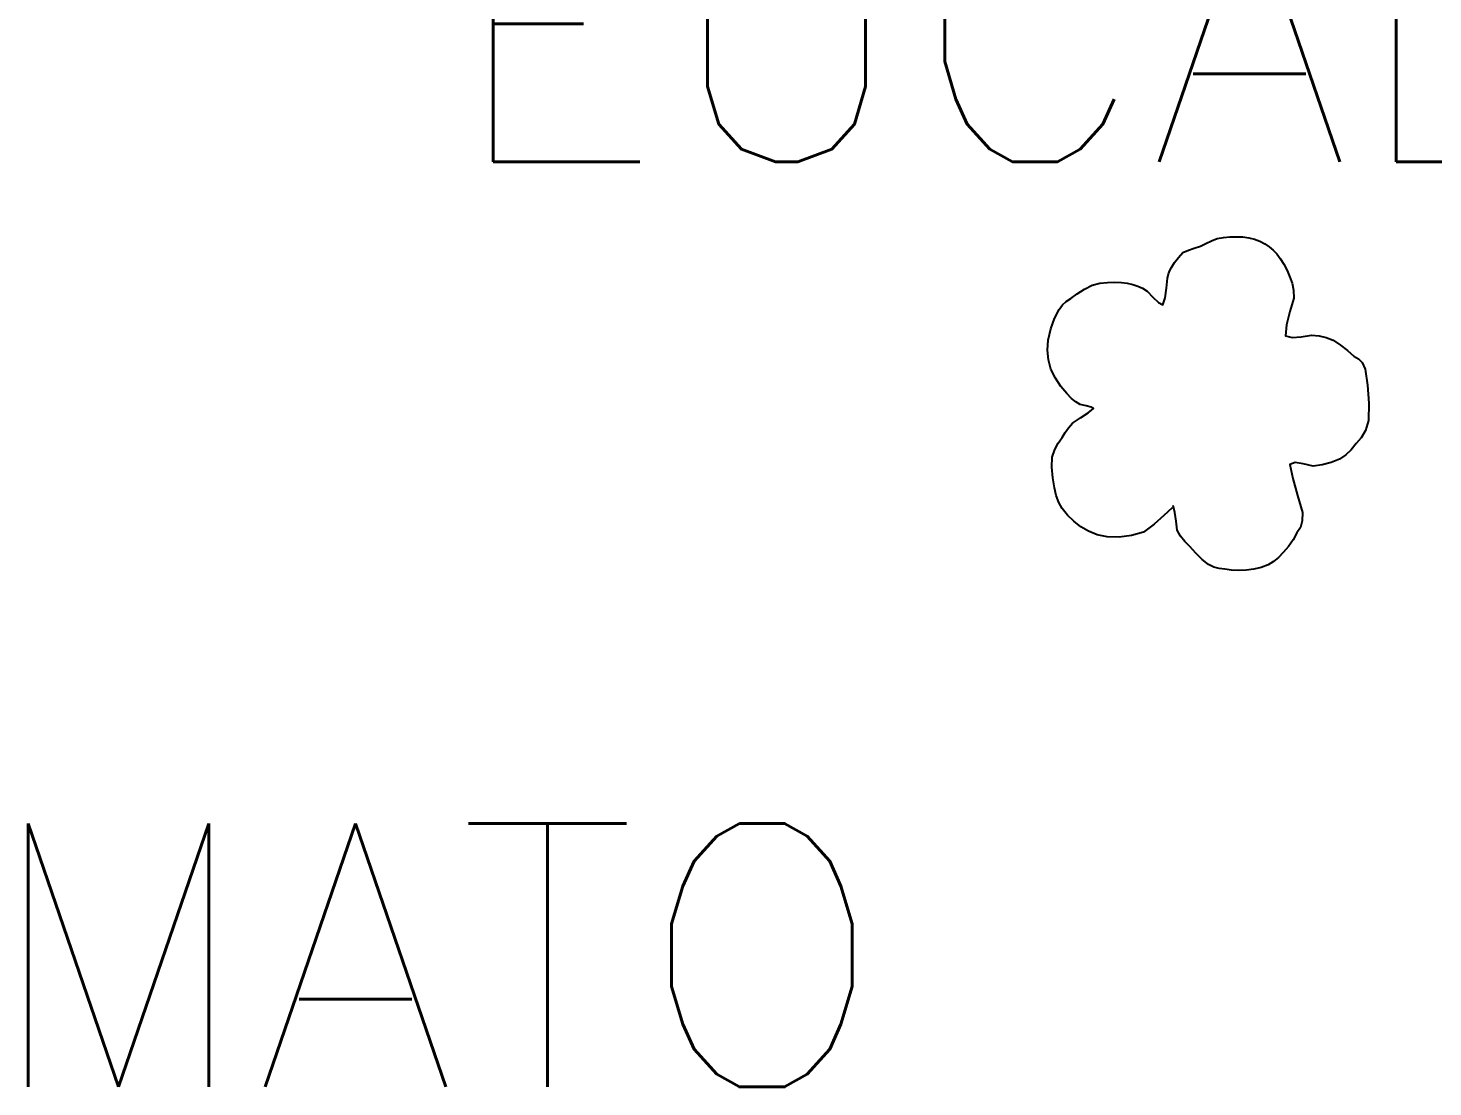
# Model space of a CAD drawing. Header units: inches. Extents: x 733278 to 737733, y 7817354 to 7820504.
# Drawn here: x 735332.2 to 735436.2, y 7818626.8 to 7818705.2 of the extents above; entities that cross this region are included whole.
import ezdxf
from ezdxf.enums import TextEntityAlignment as Align

# ---------------------------------------------------------------- set-up
doc = ezdxf.new("R2010")
doc.units = ezdxf.units.IN
doc.header["$MEASUREMENT"] = 0
doc.linetypes.add('CONTINUO', pattern=[0])
doc.layers.add('MATO', color=3, linetype='Continuous')
doc.layers.add('TEXTO', color=7, linetype='Continuous', lineweight=0)
doc.styles.add('SIMPLEX', font='', dxfattribs={"height": 0.2})
doc.styles.get('SIMPLEX').set_extended_font_data('simplex.shx')

msp = doc.modelspace()

# ---------------------------------------------------------------- linework, layer by layer
at = {"layer": 'MATO', "color": 94, "linetype": 'CONTINUO'}
msp.add_polyline3d([(735416.92, 7818669.71, 0), (735416.29, 7818669.15, 0), (735415.58, 7818668.51, 0), (735414.8, 7818667.91, 0), (735413.9, 7818667.66, 0), (735412.98, 7818667.55, 0), (735412.09, 7818667.58, 0), (735411.37, 7818667.73, 0), (735410.73, 7818667.98, 0), (735410.15, 7818668.32, 0), (735409.62, 7818668.72, 0), (735409.16, 7818669.17, 0), (735408.77, 7818669.66, 0), (735408.51, 7818670.12, 0), (735408.33, 7818670.63, 0), (735408.2, 7818671.2, 0), (735408.07, 7818671.95, 0), (735408.01, 7818672.73, 0), (735408.03, 7818673.48, 0), (735408.22, 7818674.03, 0), (735408.47, 7818674.5, 0), (735408.76, 7818674.92, 0), (735408.98, 7818675.3, 0), (735409.23, 7818675.65, 0), (735409.53, 7818675.99, 0), (735410.13, 7818676.38, 0), (735410.69, 7818676.75, 0), (735411.09, 7818677.06, 0), (735410.91, 7818677.18, 0), (735410.55, 7818677.27, 0), (735410.09, 7818677.37, 0), (735409.77, 7818677.56, 0), (735409.45, 7818677.82, 0), (735409.11, 7818678.17, 0), (735408.68, 7818678.69, 0), (735408.28, 7818679.31, 0), (735407.94, 7818679.98, 0), (735407.76, 7818680.67, 0), (735407.69, 7818681.4, 0), (735407.72, 7818682.14, 0), (735407.93, 7818682.96, 0), (735408.21, 7818683.73, 0), (735408.54, 7818684.4, 0), (735408.79, 7818684.75, 0), (735409.07, 7818685, 0), (735409.41, 7818685.21, 0), (735409.89, 7818685.56, 0), (735410.43, 7818685.9, 0), (735410.99, 7818686.19, 0), (735411.56, 7818686.34, 0), (735412.13, 7818686.41, 0), (735412.67, 7818686.43, 0), (735413.15, 7818686.41, 0), (735413.59, 7818686.35, 0), (735414, 7818686.25, 0), (735414.37, 7818686.13, 0), (735414.72, 7818685.97, 0), (735415.06, 7818685.76, 0), (735415.49, 7818685.31, 0), (735415.89, 7818684.92, 0), (735416.23, 7818684.74, 0), (735416.4, 7818685.27, 0), (735416.5, 7818685.98, 0), (735416.56, 7818686.72, 0), (735416.64, 7818687.04, 0), (735416.73, 7818687.28, 0), (735416.86, 7818687.51, 0), (735417.09, 7818687.89, 0), (735417.37, 7818688.26, 0), (735417.71, 7818688.61, 0), (735418.12, 7818688.8, 0), (735418.55, 7818688.95, 0), (735419, 7818689.09, 0), (735419.41, 7818689.29, 0), (735419.83, 7818689.49, 0), (735420.25, 7818689.66, 0), (735420.72, 7818689.74, 0), (735421.19, 7818689.79, 0), (735421.67, 7818689.79, 0), (735422.13, 7818689.77, 0), (735422.58, 7818689.71, 0), (735423.01, 7818689.61, 0), (735423.4, 7818689.46, 0), (735423.76, 7818689.27, 0), (735424.1, 7818689.04, 0), (735424.39, 7818688.8, 0), (735424.66, 7818688.51, 0), (735424.91, 7818688.18, 0), (735425.18, 7818687.75, 0), (735425.42, 7818687.29, 0), (735425.63, 7818686.79, 0), (735425.79, 7818686.34, 0), (735425.89, 7818685.83, 0), (735425.91, 7818685.23, 0), (735425.63, 7818684.25, 0), (735425.38, 7818683.27, 0), (735425.29, 7818682.46, 0), (735425.79, 7818682.33, 0), (735426.47, 7818682.38, 0), (735427.23, 7818682.51, 0), (735427.79, 7818682.45, 0), (735428.32, 7818682.33, 0), (735428.83, 7818682.13, 0), (735429.38, 7818681.77, 0), (735429.89, 7818681.36, 0), (735430.35, 7818680.94, 0), (735430.7, 7818680.75, 0), (735430.98, 7818680.47, 0), (735431.2, 7818679.99, 0), (735431.37, 7818678.79, 0), (735431.47, 7818677.46, 0), (735431.45, 7818676.18, 0), (735431.23, 7818675.45, 0), (735430.91, 7818674.9, 0), (735430.52, 7818674.47, 0), (735430.17, 7818674.02, 0), (735429.76, 7818673.64, 0), (735429.29, 7818673.33, 0), (735428.67, 7818673.08, 0), (735428.01, 7818672.9, 0), (735427.34, 7818672.79, 0), (735426.62, 7818672.98, 0), (735426.02, 7818673.08, 0), (735425.63, 7818672.93, 0), (735425.84, 7818671.88, 0), (735426.2, 7818670.62, 0), (735426.56, 7818669.38, 0), (735426.54, 7818668.75, 0), (735426.4, 7818668.26, 0), (735426.15, 7818667.86, 0), (735425.86, 7818667.35, 0), (735425.51, 7818666.85, 0), (735425.13, 7818666.41, 0), (735424.79, 7818666.05, 0), (735424.42, 7818665.74, 0), (735424.01, 7818665.5, 0), (735423.5, 7818665.31, 0), (735422.96, 7818665.17, 0), (735422.4, 7818665.09, 0), (735421.85, 7818665.08, 0), (735421.31, 7818665.11, 0), (735420.81, 7818665.18, 0), (735420.39, 7818665.22, 0), (735420, 7818665.33, 0), (735419.61, 7818665.51, 0), (735419.14, 7818665.9, 0), (735418.67, 7818666.36, 0), (735418.23, 7818666.85, 0), (735417.86, 7818667.23, 0), (735417.54, 7818667.62, 0), (735417.29, 7818668.06, 0), (735417.2, 7818668.72, 0), (735417.12, 7818669.37, 0), (735416.99, 7818669.9, 0)], dxfattribs=at)

# ---------------------------------------------------------------- texts
at = {"layer": 'TEXTO', "linetype": 'Continuous', "style": 'SIMPLEX'}
for s, p in [('EUCALIPTO', (735431.83, 7818705.09)), ('MATO', (735362.31, 7818636.6))]:
    msp.add_text(s, height=19.5, dxfattribs=at).set_placement(p, align=Align.MIDDLE_CENTER)

doc.saveas('drawing.dxf')
